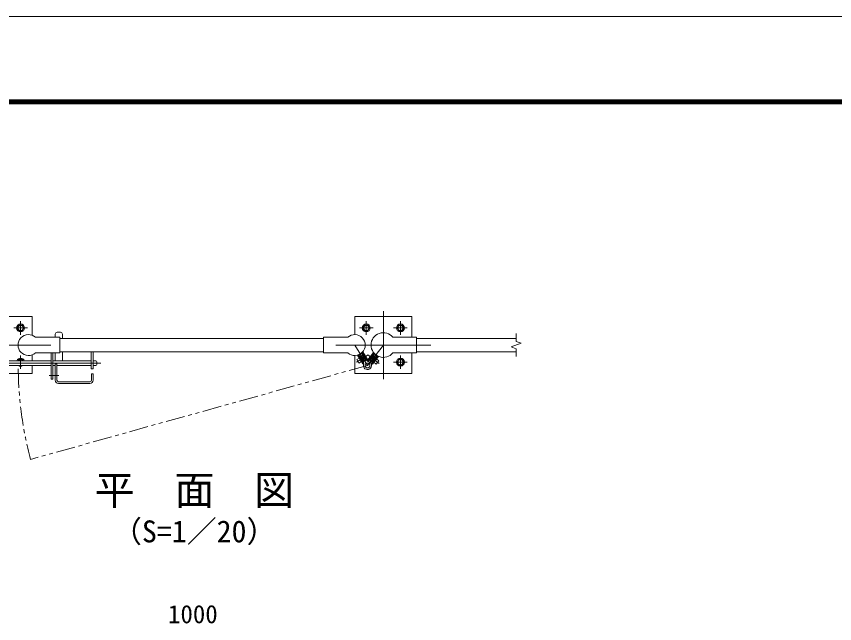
# Model space of a CAD drawing. Units: millimetres, scale not verified. Extents: x -4200 to 4200, y -2970 to 2970.
# Drawn here: x -2568 to -413, y 1372 to 2970 of the extents above; entities that cross this region are included whole.
import ezdxf
from ezdxf.enums import TextEntityAlignment as Align

# ---------------------------------------------------------------- set-up
doc = ezdxf.new("R2010")
doc.units = ezdxf.units.MM
doc.header["$LTSCALE"] = 20
doc.linetypes.add('USER1', pattern=[50.8, 31.75, -6.35, 6.35, -6.35])
doc.linetypes.add('USER2', pattern=[5, 2.5, -0.5, 0.5, -0.5, 0.5, -0.5])
doc.layers.add('0-0_D-TTL-TXT', color=7, linetype='Continuous')
for name, color, linetype, lineweight in [('0-1_D-BMK', 2, 'USER1', 13), ('0-2_D-STR1', 1, 'Continuous', 18), ('0-3_D-STR3', 3, 'Continuous', 13), ('0-4_D-STR-DIM', 7, 'Continuous', 9), ('0-5_0', 3, 'Continuous', 18), ('0-8_D-TTL', 7, 'Continuous', 9)]:
    doc.layers.add(name, color=color, linetype=linetype, lineweight=lineweight)
doc.styles.add('ＭＳ ゴシック', font='')
doc.styles.get('ＭＳ ゴシック').set_extended_font_data('MS Gothic')

# ---------------------------------------------------------------- blocks, each defined once
blk = doc.blocks.new('M10-平')
at = {"layer": '0-5_0'}
blk.add_lwpolyline([(152.6, -88.1), (152.6, 88.1), (0, 176.2), (-152.6, 88.1), (-152.6, -88.1), (0, -176.2)], close=True, dxfattribs=at)
for radius in [210, 138.5]:
    blk.add_circle((0, 0), radius, dxfattribs=at)

msp = doc.modelspace()

# ---------------------------------------------------------------- linework, layer by layer
at = {"layer": '0-1_D-BMK'}
for p, q in [((-1601.55, 2015.38), (-1601.55, 2194.33)), ((-2556.55, 2131.94), (-2556.55, 2167.77)), ((-1646.55, 2131.94), (-1646.55, 2167.77)), ((-1556.55, 2131.94), (-1556.55, 2167.77)), ((-2574.46, 2149.85), (-2538.63, 2149.85)), ((-1628.63, 2149.85), (-1664.46, 2149.85)), ((-1538.63, 2149.85), (-1574.46, 2149.85)), ((-2726.55, 2104.85), (-2476.55, 2104.85)), ((-1726.55, 2104.85), (-1476.55, 2104.85)), ((-1676.7, 2104.85), (-1643.28, 2051.04)), ((-1601.55, 2104.85), (-1643.28, 2051.04)), ((-2556.55, 2041.94), (-2556.55, 2077.77)), ((-1641.7, 2078.85), (-1672.14, 2059.95)), ((-1642.06, 2078.95), (-1612.61, 2056.11)), ((-1556.55, 2041.94), (-1556.55, 2077.77)), ((-2662.86, 2057.15), (-2345.2, 2057.15)), ((-1538.63, 2059.85), (-1574.46, 2059.85)), ((-2481.32, 2024.65), (-2456.18, 2024.65))]:
    msp.add_line(p, q, dxfattribs=at)
at = {"layer": '0-1_D-BMK', "linetype": 'USER2'}
msp.add_line((-1643.28, 2051.04), (-2530.29, 1803.98), dxfattribs=at)
msp.add_arc((-1608.28, 2051.04), 954.54, 180.5332, 195, dxfattribs=at)
at = {"layer": '0-2_D-STR1'}
for p, q in [((-2453.4, 2122.35), (-1759.2, 2122.35)), ((-1514.05, 2122.35), (-1251.55, 2122.35)), ((-2453.4, 2087.35), (-1759.2, 2087.35)), ((-1514.05, 2087.35), (-1251.55, 2087.35))]:
    msp.add_line(p, q, dxfattribs=at)
at = {"layer": '0-3_D-STR3'}
for p, q in [((-2465.4, 2133.65), (-2465.4, 2125.2)), ((-2460.4, 2138.65), (-2451.4, 2138.65)), ((-2446.4, 2133.65), (-2446.4, 2122.35)), ((-2517.4, 2125.2), (-2453.4, 2125.2)), ((-1695.19, 2125.2), (-1759.2, 2125.2)), ((-1576.4, 2125.2), (-1514.05, 2125.2)), ((-2526.55, 2078.99), (-2526.55, 2063.65)), ((-2471.4, 2084.5), (-2471.4, 2014.65)), ((-2465.4, 2084.5), (-2465.4, 2063.65)), ((-2446.4, 2087.35), (-2446.4, 2063.65)), ((-2370.4, 2087.35), (-2370.4, 2042.15)), ((-2365.9, 2087.35), (-2365.9, 2042.15)), ((-1671.61, 2066.71), (-1665.23, 2070.66)), ((-1655.74, 2055.37), (-1669.92, 2078.2)), ((-1653.81, 2056.62), (-1667.63, 2078.89)), ((-1665.3, 2078.91), (-1665.62, 2077.54)), ((-1665.62, 2077.54), (-1653.98, 2058.79)), ((-1665.3, 2078.91), (-1658.5, 2083.14)), ((-1664.3, 2075.41), (-1662.6, 2076.47)), ((-1663.28, 2071.88), (-1662.43, 2072.4)), ((-1662.6, 2076.47), (-1653.1, 2061.18)), ((-1656.63, 2063.06), (-1662.43, 2072.4)), ((-1658.5, 2083.14), (-1657.12, 2082.81)), ((-1657.5, 2079.63), (-1655.8, 2080.69)), ((-1657.5, 2079.63), (-1648.01, 2064.34)), ((-1643.61, 2062.95), (-1657.44, 2085.22)), ((-1657.12, 2082.81), (-1645.48, 2064.07)), ((-1641.66, 2064.17), (-1655.81, 2086.96)), ((-1642.52, 2065.56), (-1627.26, 2085.23)), ((-1641.71, 2062.85), (-1625.77, 2083.41)), ((-1626.16, 2078.01), (-1637.19, 2063.78)), ((-1621.42, 2074.33), (-1632.45, 2060.1)), ((-1632.22, 2055.5), (-1616.28, 2076.06)), ((-1618.31, 2075.08), (-1631.83, 2057.64)), ((-1630.4, 2054.09), (-1614.15, 2075.06)), ((-1628.84, 2061.5), (-1622.1, 2070.19)), ((-1627.74, 2079.23), (-1626.16, 2078.01)), ((-1624.81, 2081.38), (-1618.48, 2076.48)), ((-1622.1, 2070.19), (-1621.31, 2069.58)), ((-1621.42, 2074.33), (-1619.84, 2073.1)), ((-1619.49, 2068.17), (-1613.56, 2063.57)), ((-1618.48, 2076.48), (-1618.31, 2075.08)), ((-2599.25, 2063.65), (-2475.9, 2063.65)), ((-2599.25, 2050.65), (-2475.9, 2050.65)), ((-2549.92, 2063.64), (-2552.14, 2067.48)), ((-2471.4, 2063.65), (-2370.4, 2063.65)), ((-2471.4, 2050.65), (-2465.4, 2050.65)), ((-2465.4, 2055.65), (-2465.4, 2012.65)), ((-2465.4, 2055.65), (-2460.9, 2055.65)), ((-2460.9, 2055.65), (-2460.9, 2012.65)), ((-2460.9, 2050.65), (-2370.4, 2050.65)), ((-2365.9, 2063.65), (-2358.9, 2063.65)), ((-2365.9, 2050.65), (-2358.9, 2050.65)), ((-2355.9, 2060.65), (-2355.9, 2053.65)), ((-1665.8, 2057.36), (-1671.61, 2066.71)), ((-1665.8, 2057.36), (-1659.43, 2061.32)), ((-1657.48, 2062.53), (-1656.63, 2063.06)), ((-1653.81, 2056.62), (-1655.76, 2055.41)), ((-1654.8, 2060.12), (-1653.1, 2061.18)), ((-1648.01, 2064.34), (-1646.31, 2065.4)), ((-1643.61, 2062.95), (-1641.66, 2064.17)), ((-1641.71, 2062.85), (-1642.62, 2063.57)), ((-1638.77, 2065.01), (-1637.19, 2063.78)), ((-1632.45, 2060.1), (-1630.87, 2058.88)), ((-1632.22, 2055.5), (-1630.4, 2054.09)), ((-1628.84, 2061.5), (-1628.05, 2060.88)), ((-1626.23, 2059.47), (-1620.3, 2054.88)), ((-1620.3, 2054.88), (-1613.56, 2063.57)), ((-2370.4, 2042.15), (-2365.9, 2042.15)), ((-2369.9, 2028.65), (-2369.9, 2012.65)), ((-2369.9, 2028.65), (-2365.4, 2028.65)), ((-2365.4, 2028.65), (-2365.4, 2012.65)), ((-2456.4, 2008.15), (-2374.4, 2008.15)), ((-2456.4, 2003.65), (-2374.4, 2003.65))]:
    msp.add_line(p, q, dxfattribs=at)
for points in [[(-2676.55, 2125.2), (-2676.55, 2179.85), (-2526.55, 2179.85), (-2526.55, 2130.72)], [(-1526.55, 2125.2), (-1526.55, 2179.85), (-1676.55, 2179.85), (-1676.55, 2132.35)], [(-2517.4, 2084.5), (-2453.4, 2084.5), (-2453.4, 2125.2)], [(-1695.19, 2084.5), (-1759.2, 2084.5), (-1759.2, 2125.2)], [(-1576.4, 2084.5), (-1514.05, 2084.5), (-1514.05, 2125.2)], [(-2526.55, 2050.65), (-2526.55, 2029.85), (-2676.55, 2029.85), (-2676.55, 2084.5)], [(-2475.9, 2084.5), (-2475.9, 2014.65), (-2471.4, 2014.65)], [(-1676.55, 2077.36), (-1676.55, 2029.85), (-1526.55, 2029.85), (-1526.55, 2084.5)], [(-1624.81, 2081.38), (-1626.21, 2081.21), (-1639.73, 2063.77)], [(-2552.14, 2067.48), (-2560.95, 2067.48), (-2563.16, 2063.65)]]:
    msp.add_lwpolyline(points, dxfattribs=at)
msp.add_circle((-1643.28, 2051.04), 6.3, dxfattribs=at)
for centre, radius, start, end in [((-2460.4, 2133.65), 5, 90, 180), ((-2451.4, 2133.65), 5, 0, 90), ((-1601.55, 2104.85), 32.35, 38.9806, 321.0194), ((-2535.9, 2104.85), 27.5, 47.73142, 312.26858), ((-1676.7, 2104.85), 27.5, 227.73142, 132.26858), ((-2556.55, 2059.85), 10.5, 21.21557, 158.78443), ((-2556.55, 2059.85), 6.93, 33.27718, 146.72282), ((-2556.55, 2059.85), 10.5, 241.17846, 298.82154), ((-2358.9, 2060.65), 3, 0, 90), ((-2358.9, 2053.65), 3, 270, 0), ((-1643.28, 2051.04), 10.8, 161.10578, 82.57528), ((-1658.22, 2056.15), 5, 341.10578, 31.84053), ((-1641.23, 2066.7), 5, 211.84053, 262.57528), ((-1643.68, 2066.83), 5, 281.21846, 322.21032), ((-1627.88, 2054.58), 5, 142.21032, 192.94508), ((-2456.4, 2012.65), 9, 180, 270), ((-2456.4, 2012.65), 4.5, 180, 270), ((-2374.4, 2012.65), 4.5, 270, 0), ((-2374.4, 2012.65), 9, 270, 0)]:
    msp.add_arc(centre, radius, start, end, dxfattribs=at)
at = {"layer": '0-4_D-STR-DIM'}
for p, q in [((-1251.55, 2114.47), (-1251.55, 2134.85)), ((-1238.33, 2109.66), (-1251.55, 2114.47)), ((-1264.76, 2100.04), (-1238.33, 2109.66)), ((-1251.55, 2095.23), (-1264.76, 2100.04)), ((-1251.55, 2074.85), (-1251.55, 2095.23))]:
    msp.add_line(p, q, dxfattribs=at)
at = {"layer": '0-8_D-TTL', "color": 2, "lineweight": 18}
msp.add_lwpolyline([(-4200, 2970), (4200, 2970), (4200, -2970), (-4200, -2970)], close=True, dxfattribs=at)
at = {"layer": '0-8_D-TTL'}
for points in [[(-3930, 2750), (3930, 2750), (3930, -2750), (-3930, -2750)], [(-3927.5, 2747.5), (3927.5, 2747.5), (3927.5, -2747.5), (-3927.5, -2747.5)], [(-3925, 2745), (3925, 2745), (3925, -2745), (-3925, -2745)], [(-3922.5, 2742.5), (3922.5, 2742.5), (3922.5, -2742.5), (-3922.5, -2742.5)], [(-3920, 2740), (3920, 2740), (3920, -2740), (-3920, -2740)]]:
    msp.add_lwpolyline(points, close=True, dxfattribs=at)

# ---------------------------------------------------------------- block references
at = {"layer": '0-3_D-STR3', "yscale": 0.05}
for p, xscale, rotation in [((-2556.55, 2149.85), -0.05, 330), ((-1646.55, 2149.85), 0.05, 30), ((-1556.55, 2149.85), 0.05, 30), ((-1556.55, 2059.85), 0.05, 30)]:
    msp.add_blockref('M10-平', p, dxfattribs=dict(at, xscale=xscale, rotation=rotation))

# ---------------------------------------------------------------- texts
at = {"layer": '0-0_D-TTL-TXT', "style": 'ＭＳ ゴシック'}
for s, height, p in [('平\u3000面\u3000図', 76.98, (-2361.44, 1661.33)), ('（S=1／20）', 57.77, (-2315.96, 1568.13))]:
    msp.add_text(s, height=height, dxfattribs=at).set_placement(p, align=Align.BOTTOM_LEFT)
at = {"layer": '0-4_D-STR-DIM', "style": 'ＭＳ ゴシック'}
msp.add_text('1000', height=48.09, dxfattribs=at).set_placement((-2168.45, 1358.12), align=Align.BOTTOM_LEFT)

doc.saveas('drawing.dxf')
